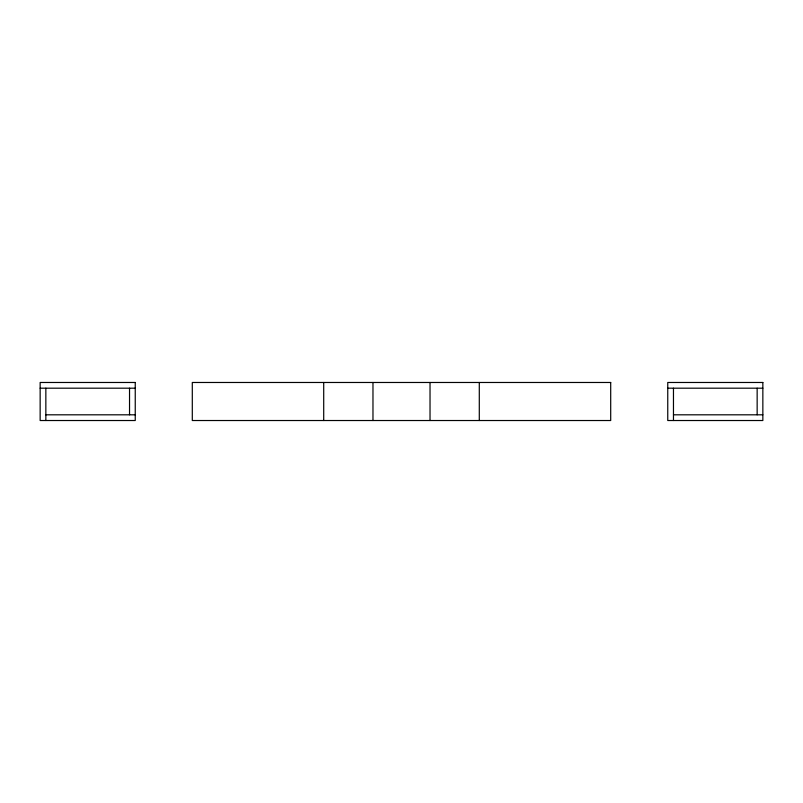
<?xml version="1.0" encoding="UTF-8"?>
<svg xmlns="http://www.w3.org/2000/svg" width="803" height="803" viewBox="0 0 803 803"><rect width="100%" height="100%" fill="white"/><g stroke="black" fill="none" stroke-linecap="round" stroke-linejoin="round"><path stroke-width="1.2" d="M40.15 388.19L135.245 388.19M667.755 388.19L762.85 388.19M45.851 414.81L135.245 414.81M673.466 414.81L762.85 414.81M757.149 388.19L757.149 414.81M673.466 388.19L673.466 420.521M479.291 382.479L479.291 420.521M430.027 382.479L430.027 420.521M372.973 382.479L372.973 420.521M323.709 382.479L323.709 420.521M129.534 388.19L129.534 414.81M45.851 388.19L45.851 420.521M135.245 382.479L40.15 382.479L40.15 420.521L135.245 420.521L135.245 382.479M610.702 382.479L192.298 382.479L192.298 420.521L610.702 420.521L610.702 382.479M762.85 382.479L667.755 382.479L667.755 420.521L762.85 420.521L762.85 382.479"/></g></svg>
